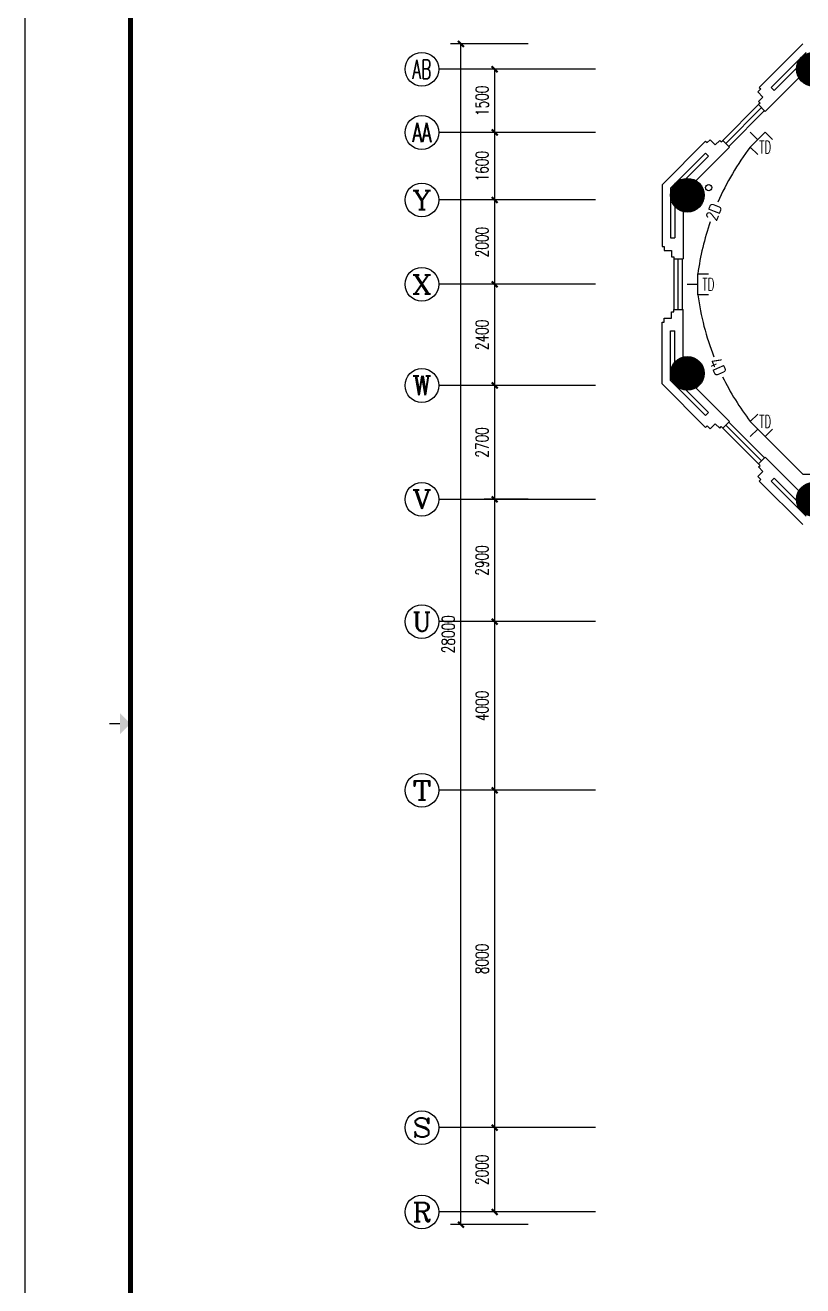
# Model space of a CAD drawing. Extents: x 190999 to 834799, y -200814 to 215286.
# Drawn here: x 309899 to 328351, y -67694 to -37801 of the extents above; entities that cross this region are included whole.
import ezdxf
from ezdxf.enums import TextEntityAlignment as Align

# ---------------------------------------------------------------- set-up
doc = ezdxf.new("R2010")
doc.units = 0
doc.header["$LTSCALE"] = 1000
doc.header["$MEASUREMENT"] = 0
for name, color, linetype in [('00-EQUIP', 3, 'Continuous'), ('00-SIG_TEXT', 7, 'Continuous'), ('00-WIRE-4', 6, 'Continuous'), ('A-墙线', 2, 'Continuous'), ('A-外窗', 145, 'Continuous'), ('AXIS', 3, 'Continuous'), ('AXIS_TEXT', 7, 'Continuous'), ('COLUMN', 2, 'Continuous'), ('PUB_HATCH', 250, 'Continuous'), ('图框', 189, 'Continuous'), ('雨水管', 3, 'Continuous')]:
    doc.layers.add(name, color=color, linetype=linetype)
doc.styles.add('-GBCBIGGBENOR', font='GBENOR.shx', dxfattribs={"bigfont": 'GBCBIG.shx'})
doc.styles.add('_COMPLEX', font='COMPLEX.shx', dxfattribs={"width": 0.5})
doc.styles.add('_TCH_AXIS', font='COMPLEX', dxfattribs={"bigfont": 'GBCBIG'})
doc.styles.add('COMPLEX', font='COMPLEX')
doc.styles.add('DIM_FONT', font='SIMPLEX', dxfattribs={"width": 0.7, "bigfont": 'GBCBIG'})
doc.styles.get("Standard").update_dxf_attribs({"font": 'simhei.ttf'})
doc.dimstyles.new('DIMN', dxfattribs={"dimtxt": 300, "dimasz": 100, "dimexe": 250, "dimexo": 300, "dimgap": 150, "dimtad": 1, "dimdec": 0, "dimzin": 0, "dimdsep": 46, "dimtxsty": 'DIM_FONT', "dimblk": 'ARCHTICK', "dimcen": 0.09, "dimclrt": 7, "dimazin": 2, "dimtfac": 1, "dimtdec": 0, "dimtix": 1, "dimtmove": 2, "dimatfit": 3, "dimfxl": 0, "dimtolj": 1, "dimtzin": 0, "dimarcsym": 0})

# ---------------------------------------------------------------- blocks, each defined once
blk = doc.blocks.new('TJAD_TK_A0')
at = {"layer": '图框'}
blk.add_line((973, -441.7), (973, 399.3), dxfattribs=at)
at = {"layer": '图框', "const_width": 1.2}
blk.add_lwpolyline([(2152, -431.7), (2152, 389.3), (998, 389.3), (998, -431.7)], close=True, dxfattribs=at)
at = {"layer": '图框', "const_width": 0.3}
blk.add_lwpolyline([(995.5, -21.2), (993, -21.2)], dxfattribs=at)
at = {"layer": '图框'}
blk.add_solid([(995.5, -23.7), (995.5, -18.7), (998, -21.2)], dxfattribs=at)
blk = doc.blocks.new('_ArchTick')
at = {"const_width": 0.5}
blk.add_lwpolyline([(-0.7, -0.7), (0.7, 0.7)], dxfattribs=at)
blk = doc.blocks.new('*D1344')
at = {"layer": 'AXIS', "color": 0, "lineweight": -2}
for p, q in [((321833, -63944), (320789, -63944)), ((321039, -65944), (321039, -63944)), ((321833, -65944), (320789, -65944))]:
    blk.add_line(p, q, dxfattribs=at)
at = {"layer": 'Defpoints', "color": 0}
for p in [(321039, -63944), (322133, -63944), (322133, -65944)]:
    blk.add_point(p, dxfattribs=at)
at = {"layer": 'AXIS', "color": 0, "lineweight": -2, "xscale": 100, "yscale": 100, "zscale": 100}
for p, rotation in [((321039, -63944), 90), ((321039, -65944), 270)]:
    blk.add_blockref('_ArchTick', p, dxfattribs=dict(at, rotation=rotation))
at = {"layer": 'AXIS', "color": 7, "insert": (320739, -64944), "char_height": 300, "attachment_point": 5, "rotation": 90, "style": 'DIM_FONT'}
blk.add_mtext('\\A1;2000', dxfattribs=at)
blk = doc.blocks.new('*D1345')
at = {"layer": 'AXIS', "color": 0, "lineweight": -2}
for p, q in [((321833, -55944), (320789, -55944)), ((321039, -63944), (321039, -55944)), ((321833, -63944), (320789, -63944))]:
    blk.add_line(p, q, dxfattribs=at)
at = {"layer": 'Defpoints', "color": 0}
for p in [(321039, -55944), (322133, -55944), (322133, -63944)]:
    blk.add_point(p, dxfattribs=at)
at = {"layer": 'AXIS', "color": 0, "lineweight": -2, "xscale": 100, "yscale": 100, "zscale": 100}
for p, rotation in [((321039, -55944), 90), ((321039, -63944), 270)]:
    blk.add_blockref('_ArchTick', p, dxfattribs=dict(at, rotation=rotation))
at = {"layer": 'AXIS', "color": 7, "insert": (320739, -59944), "char_height": 300, "attachment_point": 5, "rotation": 90, "style": 'DIM_FONT'}
blk.add_mtext('\\A1;8000', dxfattribs=at)
blk = doc.blocks.new('*D1346')
at = {"layer": 'AXIS', "color": 0, "lineweight": -2}
for p, q in [((321833, -51944), (320789, -51944)), ((321039, -55944), (321039, -51944)), ((321833, -55944), (320789, -55944))]:
    blk.add_line(p, q, dxfattribs=at)
at = {"layer": 'Defpoints', "color": 0}
for p in [(321039, -51944), (322133, -51944), (322133, -55944)]:
    blk.add_point(p, dxfattribs=at)
at = {"layer": 'AXIS', "color": 0, "lineweight": -2, "xscale": 100, "yscale": 100, "zscale": 100}
for p, rotation in [((321039, -51944), 90), ((321039, -55944), 270)]:
    blk.add_blockref('_ArchTick', p, dxfattribs=dict(at, rotation=rotation))
at = {"layer": 'AXIS', "color": 7, "insert": (320739, -53944), "char_height": 300, "attachment_point": 5, "rotation": 90, "style": 'DIM_FONT'}
blk.add_mtext('\\A1;4000', dxfattribs=at)
blk = doc.blocks.new('*D1347')
at = {"layer": 'AXIS', "color": 0, "lineweight": -2}
for p, q in [((321833, -49044), (320789, -49044)), ((321039, -51944), (321039, -49044)), ((321833, -51944), (320789, -51944))]:
    blk.add_line(p, q, dxfattribs=at)
at = {"layer": 'Defpoints', "color": 0}
for p in [(321039, -49044), (322133, -49044), (322133, -51944)]:
    blk.add_point(p, dxfattribs=at)
at = {"layer": 'AXIS', "color": 0, "lineweight": -2, "xscale": 100, "yscale": 100, "zscale": 100}
for p, rotation in [((321039, -49044), 90), ((321039, -51944), 270)]:
    blk.add_blockref('_ArchTick', p, dxfattribs=dict(at, rotation=rotation))
at = {"layer": 'AXIS', "color": 7, "insert": (320739, -50494), "char_height": 300, "attachment_point": 5, "rotation": 90, "style": 'DIM_FONT'}
blk.add_mtext('\\A1;2900', dxfattribs=at)
blk = doc.blocks.new('*D1348')
at = {"layer": 'AXIS', "color": 0, "lineweight": -2}
for p, q in [((321833, -46344), (320789, -46344)), ((321039, -49044), (321039, -46344)), ((321833, -49044), (320789, -49044))]:
    blk.add_line(p, q, dxfattribs=at)
at = {"layer": 'Defpoints', "color": 0}
for p in [(321039, -46344), (322133, -46344), (322133, -49044)]:
    blk.add_point(p, dxfattribs=at)
at = {"layer": 'AXIS', "color": 0, "lineweight": -2, "xscale": 100, "yscale": 100, "zscale": 100}
for p, rotation in [((321039, -46344), 90), ((321039, -49044), 270)]:
    blk.add_blockref('_ArchTick', p, dxfattribs=dict(at, rotation=rotation))
at = {"layer": 'AXIS', "color": 7, "insert": (320739, -47694), "char_height": 300, "attachment_point": 5, "rotation": 90, "style": 'DIM_FONT'}
blk.add_mtext('\\A1;2700', dxfattribs=at)
blk = doc.blocks.new('*D1349')
at = {"layer": 'AXIS', "color": 0, "lineweight": -2}
for p, q in [((321833, -43944), (320789, -43944)), ((321039, -46344), (321039, -43944)), ((321833, -46344), (320789, -46344))]:
    blk.add_line(p, q, dxfattribs=at)
at = {"layer": 'Defpoints', "color": 0}
for p in [(321039, -43944), (322133, -43944), (322133, -46344)]:
    blk.add_point(p, dxfattribs=at)
at = {"layer": 'AXIS', "color": 0, "lineweight": -2, "xscale": 100, "yscale": 100, "zscale": 100}
for p, rotation in [((321039, -43944), 90), ((321039, -46344), 270)]:
    blk.add_blockref('_ArchTick', p, dxfattribs=dict(at, rotation=rotation))
at = {"layer": 'AXIS', "color": 7, "insert": (320739, -45144), "char_height": 300, "attachment_point": 5, "rotation": 90, "style": 'DIM_FONT'}
blk.add_mtext('\\A1;2400', dxfattribs=at)
blk = doc.blocks.new('*D1350')
at = {"layer": 'AXIS', "color": 0, "lineweight": -2}
for p, q in [((321833, -41944), (320789, -41944)), ((321039, -43944), (321039, -41944)), ((321833, -43944), (320789, -43944))]:
    blk.add_line(p, q, dxfattribs=at)
at = {"layer": 'Defpoints', "color": 0}
for p in [(321039, -41944), (322133, -41944), (322133, -43944)]:
    blk.add_point(p, dxfattribs=at)
at = {"layer": 'AXIS', "color": 0, "lineweight": -2, "xscale": 100, "yscale": 100, "zscale": 100}
for p, rotation in [((321039, -41944), 90), ((321039, -43944), 270)]:
    blk.add_blockref('_ArchTick', p, dxfattribs=dict(at, rotation=rotation))
at = {"layer": 'AXIS', "color": 7, "insert": (320739, -42944), "char_height": 300, "attachment_point": 5, "rotation": 90, "style": 'DIM_FONT'}
blk.add_mtext('\\A1;2000', dxfattribs=at)
blk = doc.blocks.new('*D1351')
at = {"layer": 'AXIS', "color": 0, "lineweight": -2}
for p, q in [((321833, -40344), (320789, -40344)), ((321039, -41944), (321039, -40344)), ((321833, -41944), (320789, -41944))]:
    blk.add_line(p, q, dxfattribs=at)
at = {"layer": 'Defpoints', "color": 0}
for p in [(321039, -40344), (322133, -40344), (322133, -41944)]:
    blk.add_point(p, dxfattribs=at)
at = {"layer": 'AXIS', "color": 0, "lineweight": -2, "xscale": 100, "yscale": 100, "zscale": 100}
for p, rotation in [((321039, -40344), 90), ((321039, -41944), 270)]:
    blk.add_blockref('_ArchTick', p, dxfattribs=dict(at, rotation=rotation))
at = {"layer": 'AXIS', "color": 7, "insert": (320739, -41144), "char_height": 300, "attachment_point": 5, "rotation": 90, "style": 'DIM_FONT'}
blk.add_mtext('\\A1;1600', dxfattribs=at)
blk = doc.blocks.new('*D1352')
at = {"layer": 'AXIS', "color": 0, "lineweight": -2}
for p, q in [((321833, -38844), (320789, -38844)), ((321039, -40344), (321039, -38844)), ((321833, -40344), (320789, -40344))]:
    blk.add_line(p, q, dxfattribs=at)
at = {"layer": 'Defpoints', "color": 0}
for p in [(321039, -38844), (322133, -38844), (322133, -40344)]:
    blk.add_point(p, dxfattribs=at)
at = {"layer": 'AXIS', "color": 0, "lineweight": -2, "xscale": 100, "yscale": 100, "zscale": 100}
for p, rotation in [((321039, -38844), 90), ((321039, -40344), 270)]:
    blk.add_blockref('_ArchTick', p, dxfattribs=dict(at, rotation=rotation))
at = {"layer": 'AXIS', "color": 7, "insert": (320739, -39594), "char_height": 300, "attachment_point": 5, "rotation": 90, "style": 'DIM_FONT'}
blk.add_mtext('\\A1;1500', dxfattribs=at)
blk = doc.blocks.new('*D1353')
at = {"layer": 'AXIS', "color": 0, "lineweight": -2}
for p, q in [((321833, -38244), (319989, -38244)), ((320239, -66244), (320239, -38244)), ((321833, -66244), (319989, -66244))]:
    blk.add_line(p, q, dxfattribs=at)
at = {"layer": 'Defpoints', "color": 0}
for p in [(320239, -38244), (322133, -38244), (322133, -66244)]:
    blk.add_point(p, dxfattribs=at)
at = {"layer": 'AXIS', "color": 0, "lineweight": -2, "xscale": 100, "yscale": 100, "zscale": 100}
for p, rotation in [((320239, -38244), 90), ((320239, -66244), 270)]:
    blk.add_blockref('_ArchTick', p, dxfattribs=dict(at, rotation=rotation))
at = {"layer": 'AXIS', "color": 7, "insert": (319939, -52244), "char_height": 300, "attachment_point": 5, "rotation": 90, "style": 'DIM_FONT'}
blk.add_mtext('\\A1;28000', dxfattribs=at)
blk = doc.blocks.new('_YZH')
blk.add_circle((0, 0), 0.5)
at = {"layer": 'PUB_HATCH', "const_width": 0.5}
blk.add_lwpolyline([(-0.25, 0, 1), (0.25, 0, 1)], format="xyb", close=True, dxfattribs=at)
blk = doc.blocks.new('_AXISO')
blk.add_circle((0, 0), 0.5)
at = {"layer": 'AXIS_TEXT', "style": 'COMPLEX', "width": 1.041667}
blk.add_attdef('A', text='', height=0.56, dxfattribs=at).set_placement((-0.25, -0.28), (0.25, -0.28), align=Align.FIT)
blk = doc.blocks.new('_LINKPT1')
at = {"color": 0}
blk.add_line((0, 0), (0, 0), dxfattribs=at)
blk = doc.blocks.new('IO37IMB6')
for p, q in [((-0.5, 0.499), (-0.5, 0.999)), ((0.5, 0.999), (0.5, 0.499)), ((0.5, 0.499), (-0.5, 0.499)), ((0, 0.5), (0, 0))]:
    blk.add_line(p, q)
at = {"xscale": 0.002, "yscale": 0.002, "zscale": 0.002}
for p in [(0, 1.384), (-0.5, 0.499), (0, 0), (0.5, 0.499)]:
    blk.add_blockref('_LINKPT1', p, dxfattribs=at)
at = {"style": '_COMPLEX', "width": 0.6, "flags": 8}
blk.add_attdef('$TEXT$', text='', height=0.6, dxfattribs=at).set_placement((0, 1), align=Align.MIDDLE_CENTER)
at = {"flags": 9}
blk.add_attdef('A', (0, 0), '', height=0.00002, dxfattribs=at)

msp = doc.modelspace()

# ---------------------------------------------------------------- linework, layer by layer
at = {"layer": '00-WIRE-4'}
for q in [(327458.6, -47553.4), (329076.1, -48444.4)]:
    msp.add_line((328349.5, -48444.4), q, dxfattribs=at)
for centre, start, end in [((332140, -44538.2), 142.61919, 156.36018), ((332140, -44538.2), 160.88431, 172.35795), ((332140, -43353), 187.64205, 201.37552), ((332140, -43353), 206.06804, 217.38081)]:
    msp.add_arc(centre, 6336.4, start, end, dxfattribs=at)
at = {"layer": 'A-墙线'}
for p, q in [((328350.8, -38244.4), (327317.7, -39277.5)), ((328433.7, -38444.4), (327600.6, -39277.5)), ((328200.1, -38819.4), (327671.3, -39348.2)), ((328254.8, -39047.6), (327459.2, -39843.2)), ((327353.1, -39312.9), (327282.4, -39383.6)), ((327282.4, -39383.6), (327406.1, -39507.3)), ((327317.7, -39277.5), (327353.1, -39312.9)), ((327600.6, -39277.5), (327671.3, -39348.2)), ((327406.1, -39507.3), (327300.1, -39613.4)), ((327300.1, -39613.4), (327335.4, -39648.7)), ((327335.4, -39648.7), (327300.1, -39684.1)), ((327300.1, -39684.1), (327459.2, -39843.2)), ((325011.8, -41583.4), (326044.9, -40550.3)), ((326044.9, -40550.3), (326080.3, -40585.7)), ((326080.3, -40585.7), (326151, -40514.9)), ((326151, -40514.9), (326274.8, -40638.7)), ((326274.8, -40638.7), (326380.8, -40532.6)), ((326380.8, -40532.6), (326416.2, -40568)), ((326416.2, -40568), (326451.5, -40532.6)), ((326451.5, -40532.6), (326610.6, -40691.7)), ((325211.8, -41666.2), (326044.9, -40833.1)), ((325586.8, -41432.7), (326115.7, -40903.9)), ((325815, -41487.3), (326610.6, -40691.7)), ((326044.9, -40833.1), (326115.7, -40903.9)), ((325011.8, -41583.4), (325011.8, -43044.4)), ((325211.8, -41666.2), (325211.8, -42844.4)), ((325311.8, -42096.5), (325311.8, -42844.4)), ((325511.8, -42219.2), (325511.8, -43344.4)), ((325011.8, -43044.4), (325061.8, -43044.4)), ((325061.8, -43044.4), (325061.8, -43144.4)), ((325211.8, -42844.4), (325311.8, -42844.4)), ((325061.8, -43144.4), (325236.8, -43144.4)), ((325236.8, -43144.4), (325236.8, -43294.4)), ((325236.8, -43294.4), (325286.8, -43294.4)), ((325286.8, -43294.4), (325286.8, -43344.4)), ((325286.8, -43344.4), (325511.8, -43344.4)), ((325061.8, -44844.4), (325061.8, -44744.4)), ((325061.8, -44744.4), (325236.8, -44744.4)), ((325236.8, -44744.4), (325236.8, -44594.4)), ((325236.8, -44594.4), (325286.8, -44594.4)), ((325286.8, -44594.4), (325286.8, -44544.4)), ((325286.8, -44544.4), (325511.8, -44544.4)), ((325511.8, -45669.6), (325511.8, -44544.4)), ((325011.8, -46305.4), (325011.8, -44844.4)), ((325011.8, -44844.4), (325061.8, -44844.4)), ((325211.8, -46222.6), (325211.8, -45044.4)), ((325211.8, -45044.4), (325311.8, -45044.4)), ((325311.8, -45792.3), (325311.8, -45044.4)), ((325011.8, -46305.4), (326044.9, -47338.5)), ((325211.8, -46222.6), (326044.9, -47055.7)), ((325586.8, -46456.1), (326115.7, -46985)), ((325815, -46401.5), (326610.6, -47197.1)), ((326044.9, -47055.7), (326115.7, -46985)), ((326451.5, -47356.2), (326610.6, -47197.1)), ((326044.9, -47338.5), (326080.3, -47303.2)), ((326080.3, -47303.2), (326151, -47373.9)), ((326151, -47373.9), (326274.8, -47250.1)), ((326274.8, -47250.1), (326380.8, -47356.2)), ((326380.8, -47356.2), (326416.2, -47320.8)), ((326416.2, -47320.8), (326451.5, -47356.2)), ((327300.1, -48204.7), (327459.2, -48045.6)), ((328254.8, -48841.3), (327459.2, -48045.6)), ((327282.4, -48505.2), (327406.1, -48381.5)), ((327335.4, -48240.1), (327300.1, -48204.7)), ((327300.1, -48275.4), (327335.4, -48240.1)), ((327406.1, -48381.5), (327300.1, -48275.4)), ((327353.1, -48576), (327282.4, -48505.2)), ((327317.7, -48611.3), (327353.1, -48576)), ((328350.8, -49644.4), (327317.7, -48611.3)), ((327600.6, -48611.3), (327671.3, -48540.6)), ((328433.7, -49444.4), (327600.6, -48611.3)), ((328200.1, -49069.5), (327671.3, -48540.6))]:
    msp.add_line(p, q, dxfattribs=at)
at = {"layer": 'A-外窗'}
for p, q in [((326451.5, -40532.6), (327300.1, -39684.1)), ((326522.2, -40603.3), (327370.8, -39754.8)), ((326593, -40674), (327441.5, -39825.5)), ((325286.8, -43344.4), (325286.8, -44544.4)), ((325386.8, -43344.4), (325386.8, -44544.4)), ((325486.8, -43344.4), (325486.8, -44544.4)), ((326593, -47214.8), (327441.5, -48063.3)), ((326451.5, -47356.2), (327300.1, -48204.7)), ((326522.2, -47285.5), (327370.8, -48134))]:
    msp.add_line(p, q, dxfattribs=at)
at = {"layer": 'AXIS'}
for p, q in [((323433.1, -38844.4), (319711.6, -38844.4)), ((323433.1, -40344.4), (319711.6, -40344.4)), ((323433.1, -41944.4), (319711.6, -41944.4)), ((323433.1, -43944.4), (319711.6, -43944.4)), ((323433.1, -46344.4), (319711.6, -46344.4)), ((323433.1, -49044.4), (319711.6, -49044.4)), ((323433.1, -51944.4), (319711.6, -51944.4)), ((323433.1, -55944.4), (319711.6, -55944.4)), ((323433.1, -63944.4), (319711.6, -63944.4)), ((323433.1, -65944.4), (319711.6, -65944.4))]:
    msp.add_line(p, q, dxfattribs=at)
at = {"layer": '雨水管'}
msp.add_circle((326118.9, -41651.6), 75, dxfattribs=at)

# ---------------------------------------------------------------- block references
at = {"layer": '00-EQUIP'}
ref = msp.add_blockref('IO37IMB6', (327105.4, -40338.2), dxfattribs=dict(at, xscale=500, yscale=500, zscale=500, rotation=225))
ref.add_attrib('$TEXT$', 'TD', dxfattribs={"layer": '0', "height": 300, "style": '_COMPLEX', "width": 0.6, "flags": 8}).set_placement((327458.9, -40691.7), align=Align.MIDDLE_CENTER)
ref = msp.add_blockref('IO37IMB6', (325610.4, -43945.6), dxfattribs=dict(at, xscale=500, yscale=500, zscale=500, rotation=270))
ref.add_attrib('$TEXT$', 'TD', dxfattribs={"layer": '0', "height": 300, "style": '_COMPLEX', "width": 0.6, "flags": 8}).set_placement((326110.4, -43945.6), align=Align.MIDDLE_CENTER)
ref = msp.add_blockref('IO37IMB6', (327105.4, -47553.1), dxfattribs=dict(at, xscale=-499.9999999999999, yscale=500, zscale=500, rotation=315))
ref.add_attrib('$TEXT$', 'TD', dxfattribs={"layer": '0', "height": 300, "style": '_COMPLEX', "width": 0.6, "flags": 8}).set_placement((327458.9, -47199.5), align=Align.MIDDLE_CENTER)
at = {"layer": 'AXIS'}
ref = msp.add_blockref('_AXISO', (319311.6, -38844.4), dxfattribs=dict(at, xscale=800, yscale=800, zscale=800))
ref.add_attrib('A', 'AB', dxfattribs={"layer": 'AXIS_TEXT', "height": 452.55, "style": '_TCH_AXIS', "width": 0.552632}).set_placement((319085.4, -39070.7), (319537.9, -39070.7), align=Align.FIT)
ref = msp.add_blockref('_AXISO', (319311.6, -40344.4), dxfattribs=dict(at, xscale=800, yscale=800, zscale=800))
ref.add_attrib('A', 'AA', dxfattribs={"layer": 'AXIS_TEXT', "height": 452.55, "style": '_TCH_AXIS', "width": 0.538462}).set_placement((319085.4, -40570.7), (319537.9, -40570.7), align=Align.FIT)
ref = msp.add_blockref('_AXISO', (319311.6, -41944.4), dxfattribs=dict(at, xscale=800, yscale=800, zscale=800))
ref.add_attrib('A', 'Y', dxfattribs={"layer": 'AXIS_TEXT', "height": 452.5, "style": '_TCH_AXIS', "width": 1.105263}).set_placement((319085.4, -42170.7), (319537.9, -42170.7), align=Align.FIT)
ref = msp.add_blockref('_AXISO', (319311.6, -43944.4), dxfattribs=dict(at, xscale=800, yscale=800, zscale=800))
ref.add_attrib('A', 'X', dxfattribs={"layer": 'AXIS_TEXT', "height": 452.5, "style": '_TCH_AXIS', "width": 1.166667}).set_placement((319085.4, -44170.7), (319537.9, -44170.7), align=Align.FIT)
ref = msp.add_blockref('_AXISO', (319311.6, -46344.4), dxfattribs=dict(at, xscale=800, yscale=800, zscale=800))
ref.add_attrib('A', 'W', dxfattribs={"layer": 'AXIS_TEXT', "height": 452.5, "style": '_TCH_AXIS', "width": 0.954545}).set_placement((319085.4, -46570.7), (319537.9, -46570.7), align=Align.FIT)
ref = msp.add_blockref('_AXISO', (319311.6, -49044.4), dxfattribs=dict(at, xscale=800, yscale=800, zscale=800))
ref.add_attrib('A', 'V', dxfattribs={"layer": 'AXIS_TEXT', "height": 452.5, "style": '_TCH_AXIS', "width": 1.166667}).set_placement((319085.4, -49270.7), (319537.9, -49270.7), align=Align.FIT)
ref = msp.add_blockref('_AXISO', (319311.6, -51944.4), dxfattribs=dict(at, xscale=800, yscale=800, zscale=800))
ref.add_attrib('A', 'U', dxfattribs={"layer": 'AXIS_TEXT', "height": 452.5, "style": '_TCH_AXIS', "width": 1.05}).set_placement((319085.4, -52170.7), (319537.9, -52170.7), align=Align.FIT)
ref = msp.add_blockref('_AXISO', (319311.6, -55944.4), dxfattribs=dict(at, xscale=800, yscale=800, zscale=800))
ref.add_attrib('A', 'T', dxfattribs={"layer": 'AXIS_TEXT', "height": 452.5, "style": '_TCH_AXIS', "width": 1.4}).set_placement((319085.4, -56170.7), (319537.9, -56170.7), align=Align.FIT)
ref = msp.add_blockref('_AXISO', (319311.6, -63944.4), dxfattribs=dict(at, xscale=800, yscale=800, zscale=800))
ref.add_attrib('A', 'S', dxfattribs={"layer": 'AXIS_TEXT', "height": 452.5, "style": '_TCH_AXIS', "width": 1.5}).set_placement((319085.4, -64170.7), (319537.9, -64170.7), align=Align.FIT)
ref = msp.add_blockref('_AXISO', (319311.6, -65944.4), dxfattribs=dict(at, xscale=800, yscale=800, zscale=800))
ref.add_attrib('A', 'R', dxfattribs={"layer": 'AXIS_TEXT', "height": 452.5, "style": '_TCH_AXIS', "width": 1.166667}).set_placement((319085.4, -66170.7), (319537.9, -66170.7), align=Align.FIT)
at = {"layer": 'COLUMN', "xscale": 800, "yscale": 800, "zscale": 800}
for p in [(328599.4, -38844.4), (325611.8, -41831.9), (325611.8, -46056.9), (328599.4, -49044.4)]:
    msp.add_blockref('_YZH', p, dxfattribs=at)
at = {"layer": '图框', "xscale": 100, "yscale": 100, "zscale": 100}
msp.add_blockref('TJAD_TK_A0', (212598.6, -52243.2), dxfattribs=at)

# ---------------------------------------------------------------- texts
at = {"layer": '00-SIG_TEXT', "style": '-GBCBIGGBENOR'}
for s, rotation, p in [('2D', 68.62224, (326239.6, -42228.5)), ('4D', 293.72178, (326339, -45902.1))]:
    msp.add_text(s, height=300, rotation=rotation, dxfattribs=at).set_placement(p, align=Align.MIDDLE_CENTER)

# ---------------------------------------------------------------- dimensions: what is measured, and where the dimension line sits
at = {"layer": 'AXIS'}
for p1, p2, distance, picture, middle in [((322133.1, -66244.4), (322133.1, -38244.4), 1894.4, '*D1353', (319938.7, -52244.4)), ((322133.1, -40344.4), (322133.1, -38844.4), 1094.4, '*D1352', (320738.7, -39594.4)), ((322133.1, -41944.4), (322133.1, -40344.4), 1094.4, '*D1351', (320738.7, -41144.4)), ((322133.1, -43944.4), (322133.1, -41944.4), 1094.4, '*D1350', (320738.7, -42944.4)), ((322133.1, -46344.4), (322133.1, -43944.4), 1094.4, '*D1349', (320738.7, -45144.4)), ((322133.1, -49044.4), (322133.1, -46344.4), 1094.4, '*D1348', (320738.7, -47694.4)), ((322133.1, -51944.4), (322133.1, -49044.4), 1094.4, '*D1347', (320738.7, -50494.4)), ((322133.1, -55944.4), (322133.1, -51944.4), 1094.4, '*D1346', (320738.7, -53944.4)), ((322133.1, -63944.4), (322133.1, -55944.4), 1094.4, '*D1345', (320738.7, -59944.4)), ((322133.1, -65944.4), (322133.1, -63944.4), 1094.4, '*D1344', (320738.7, -64944.4))]:
    dim = msp.add_aligned_dim(p1=p1, p2=p2, distance=distance, dimstyle='DIMN', dxfattribs=at)
    dim.commit()
    dim.dimension.update_dxf_attribs({"geometry": picture, "text_midpoint": middle})

doc.saveas('drawing.dxf')
